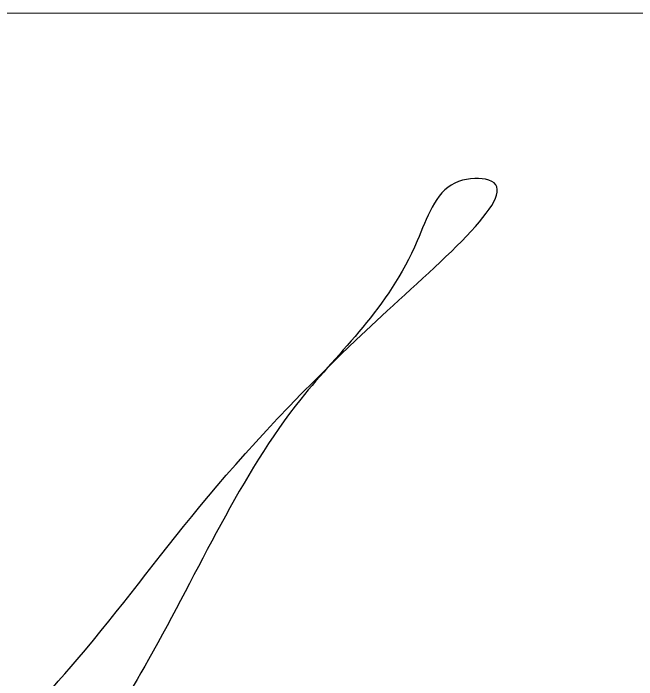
# Model space of a CAD drawing. Header units: millimetres. Extents: x -149347 to 251215, y -2929184 to -2541447.
# Drawn here: x 178079.5 to 178210.5, y -2661118.1 to -2660977.9 of the extents above; entities that cross this region are included whole.
import ezdxf

# ---------------------------------------------------------------- set-up
doc = ezdxf.new("R2010")
doc.units = ezdxf.units.MM

# ---------------------------------------------------------------- blocks, each defined once
blk = doc.blocks.new('mekteb')
at = {"linetype": 'Continuous', "lineweight": 15}
blk.add_line((120843.36, -1847366.44), (127343.3, -1847366.44), dxfattribs=at)
at = {"lineweight": 30}
blk.add_open_spline([(125868.7, -1847404.3), (125856.58, -1847423.67), (125822.78, -1847476), (125760.11, -1847567.04), (125695, -1847668.34), (125651.27, -1847766.92), (125646.7, -1847821.47), (125656.24, -1847852.92), (125694.93, -1847822.31), (125719.57, -1847775.01), (125794.5, -1847680.86), (125860.18, -1847596.7), (125947.74, -1847509.41), (125970.99, -1847467.87), (126045.13, -1847404.46), (126020.49, -1847405.88), (126012.23, -1847433.33), (125980.03, -1847460.73), (125955.78, -1847516.84), (125919.03, -1847570.05), (125891.9, -1847616.79), (125865.75, -1847654.62), (125847.26, -1847681.15), (125859.13, -1847706.98), (125880.83, -1847693.2), (125896.62, -1847674.01), (125904.01, -1847646.73), (125909.54, -1847624.4), (125893.52, -1847608.04), (125868.23, -1847650.2), (125850.35, -1847679.71), (125816.15, -1847718.59), (125793.9, -1847757.35), (125778.12, -1847788.51), (125762.09, -1847813.4), (125748.36, -1847810.85), (125741.05, -1847809.49)], degree=3, knots=[391.960496, 391.960496, 391.960496, 391.960496, 405.12093, 427.790434, 455.453981, 475.425463, 486.88621, 488.412717, 491.785075, 506.113692, 526.898656, 555.715596, 571.334901, 592.459398, 599.975045, 601.433566, 604.413506, 613.414424, 627.176192, 638.332757, 650.936621, 657.949607, 665.478136, 667.85127, 671.008322, 676.780785, 683.118746, 687.289674, 688.649145, 694.708161, 705.68322, 713.680967, 723.25909, 731.301273, 734.701642, 738.583163, 738.583163, 738.583163, 738.583163], dxfattribs=at)

msp = doc.modelspace()

# ---------------------------------------------------------------- block references
at = {"color": 7, "lineweight": 15, "xscale": 0.8889158819132976, "yscale": 0.8889158819132976, "zscale": 0.8889158819132976}
msp.add_blockref('mekteb', (66147.25871, -1018824.5597), dxfattribs=at)

doc.saveas('drawing.dxf')
